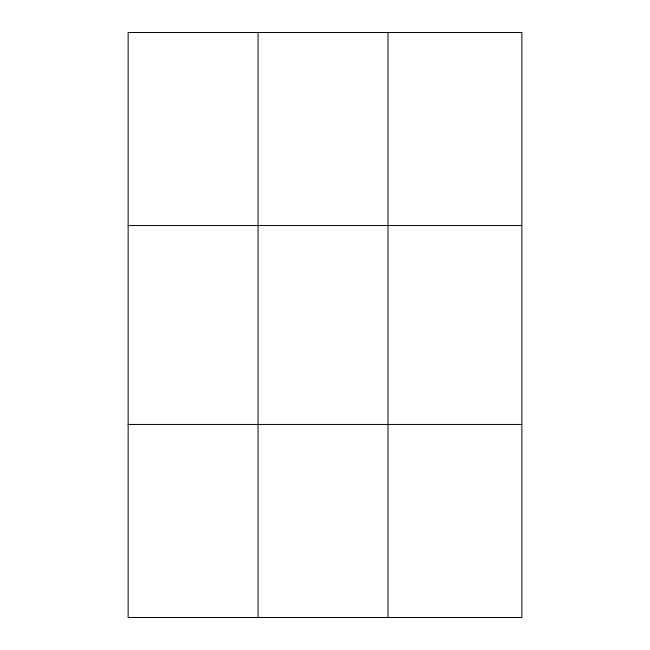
<?xml version="1.0" encoding="UTF-8"?>
<svg xmlns="http://www.w3.org/2000/svg" width="650" height="650" viewBox="0 0 650 650"><rect width="100%" height="100%" fill="white"/><g stroke="black" fill="none" stroke-linecap="round" stroke-linejoin="round"><path stroke-width="0.97" d="M128.148 225.55L521.852 225.55M128.148 424.45L521.852 424.45M387.993 32.5L387.993 617.5M258.074 32.5L258.074 617.5M521.852 32.5L521.852 617.5L128.148 617.5L128.148 32.5L521.852 32.5"/></g></svg>
